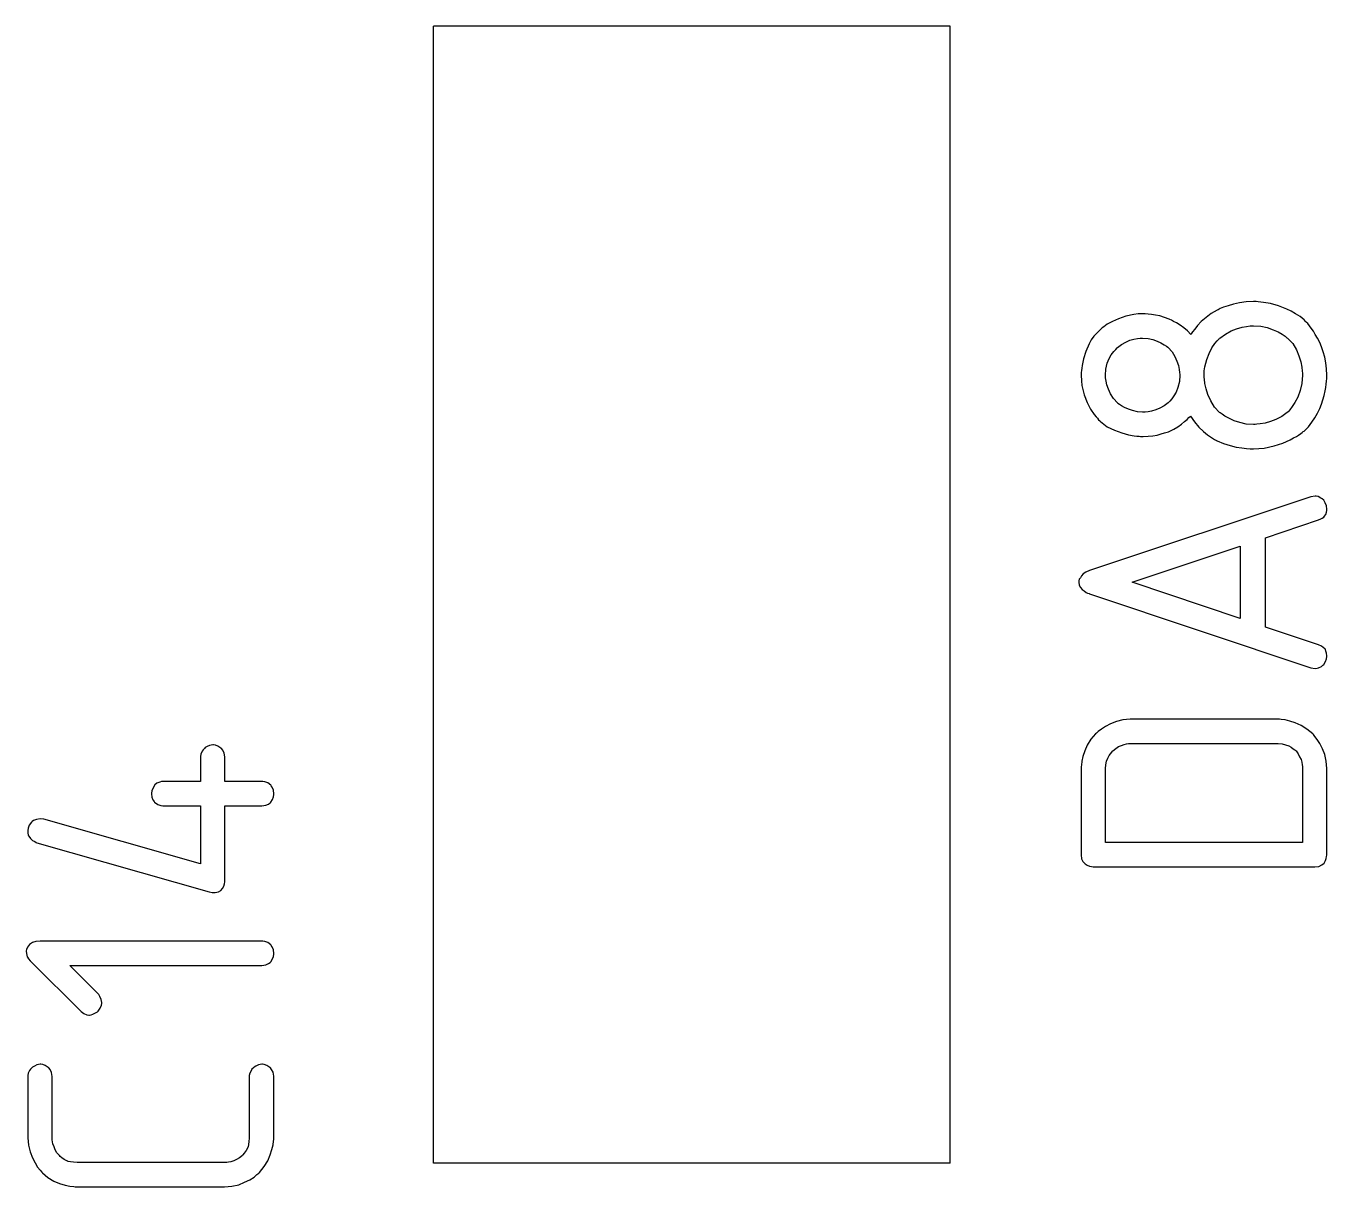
# Model space of a CAD drawing. Header units: inches. Extents: x 0 to 594, y -420 to 0.
# Drawn here: x 188.99 to 194.02, y -74.63 to -70.13 of the extents above; entities that cross this region are included whole.
import ezdxf

# ---------------------------------------------------------------- set-up
doc = ezdxf.new("R2010")
doc.units = ezdxf.units.IN
doc.header["$MEASUREMENT"] = 0

msp = doc.modelspace()

# ---------------------------------------------------------------- linework, layer by layer
at = {"color": 18, "true_color": 0x000000}
for p, q in [((190.5624, -74.5328), (190.5624, -70.1328)), ((192.5624, -70.1328), (190.5624, -70.1328)), ((192.5624, -74.5328), (192.5624, -70.1328)), ((193.5961, -71.232), (193.5721, -71.2447)), ((193.5989, -71.2306), (193.5961, -71.232)), ((193.6074, -71.2264), (193.5989, -71.2306)), ((193.6201, -71.2207), (193.6074, -71.2264)), ((193.6384, -71.2151), (193.6201, -71.2207)), ((193.6581, -71.2095), (193.6384, -71.2151)), ((193.6821, -71.2038), (193.6581, -71.2095)), ((193.7075, -71.1996), (193.6821, -71.2038)), ((193.7357, -71.1982), (193.7075, -71.1996)), ((193.7371, -71.1982), (193.7357, -71.1982)), ((193.7413, -71.1982), (193.7371, -71.1982)), ((193.747, -71.1982), (193.7413, -71.1982)), ((193.754, -71.1996), (193.747, -71.1982)), ((193.7639, -71.201), (193.754, -71.1996)), ((193.7751, -71.2024), (193.7639, -71.201)), ((193.8019, -71.2066), (193.7751, -71.2024)), ((193.8329, -71.2151), (193.8019, -71.2066)), ((193.8654, -71.2278), (193.8329, -71.2151)), ((193.8823, -71.2362), (193.8654, -71.2278)), ((193.8992, -71.2461), (193.8823, -71.2362)), ((193.1704, -71.287), (193.1563, -71.2969)), ((193.1901, -71.2757), (193.1704, -71.287)), ((193.2141, -71.2658), (193.1901, -71.2757)), ((193.2423, -71.256), (193.2141, -71.2658)), ((193.2733, -71.2489), (193.2423, -71.256)), ((193.2902, -71.2461), (193.2733, -71.2489)), ((193.3085, -71.2461), (193.2902, -71.2461)), ((193.3114, -71.2461), (193.3085, -71.2461)), ((193.317, -71.2461), (193.3114, -71.2461)), ((193.3283, -71.2475), (193.317, -71.2461)), ((193.341, -71.2489), (193.3283, -71.2475)), ((193.3565, -71.2517), (193.341, -71.2489)), ((193.3734, -71.2546), (193.3565, -71.2517)), ((193.3917, -71.2602), (193.3734, -71.2546)), ((193.41, -71.2672), (193.3917, -71.2602)), ((193.4129, -71.2687), (193.41, -71.2672)), ((193.4185, -71.2715), (193.4129, -71.2687)), ((193.4269, -71.2757), (193.4185, -71.2715)), ((193.4382, -71.2813), (193.4269, -71.2757)), ((193.4523, -71.2898), (193.4382, -71.2813)), ((193.5341, -71.2757), (193.52, -71.2912)), ((193.5524, -71.2602), (193.5341, -71.2757)), ((193.5721, -71.2447), (193.5524, -71.2602)), ((193.9161, -71.2574), (193.8992, -71.2461)), ((193.9316, -71.2701), (193.9161, -71.2574)), ((193.933, -71.2715), (193.9316, -71.2701)), ((193.9359, -71.2743), (193.933, -71.2715)), ((193.9401, -71.2785), (193.9359, -71.2743)), ((193.9457, -71.2842), (193.9401, -71.2785)), ((193.9528, -71.2926), (193.9457, -71.2842)), ((193.1182, -71.3335), (193.1084, -71.3476)), ((193.1309, -71.3194), (193.1182, -71.3335)), ((193.1436, -71.3067), (193.1309, -71.3194)), ((193.145, -71.3053), (193.1436, -71.3067)), ((193.1464, -71.3039), (193.145, -71.3053)), ((193.1506, -71.3011), (193.1464, -71.3039)), ((193.1563, -71.2969), (193.1506, -71.3011)), ((193.4664, -71.3011), (193.4523, -71.2898)), ((193.4805, -71.3124), (193.4664, -71.3011)), ((193.4932, -71.3265), (193.4805, -71.3124)), ((193.4946, -71.3236), (193.4932, -71.325)), ((193.4932, -71.325), (193.4932, -71.3265)), ((193.5003, -71.3166), (193.4946, -71.3236)), ((193.5087, -71.3053), (193.5003, -71.3166)), ((193.52, -71.2912), (193.5087, -71.3053)), ((193.606, -71.3406), (193.6271, -71.325)), ((193.6271, -71.325), (193.6497, -71.3124)), ((193.6497, -71.3124), (193.6708, -71.3039)), ((193.6708, -71.3039), (193.692, -71.2983)), ((193.692, -71.2983), (193.7089, -71.2954)), ((193.7089, -71.2954), (193.723, -71.2926)), ((193.723, -71.2926), (193.7286, -71.2926)), ((193.7286, -71.2926), (193.7329, -71.2926)), ((193.7329, -71.2926), (193.7343, -71.2926)), ((193.7343, -71.2926), (193.7357, -71.2926)), ((193.7357, -71.2926), (193.7639, -71.294)), ((193.7639, -71.294), (193.7892, -71.2997)), ((193.7892, -71.2997), (193.8118, -71.3081)), ((193.8118, -71.3081), (193.8315, -71.3166)), ((193.8315, -71.3166), (193.847, -71.325)), ((193.847, -71.325), (193.8583, -71.3335)), ((193.8583, -71.3335), (193.8654, -71.3391)), ((193.9598, -71.3025), (193.9528, -71.2926)), ((193.9683, -71.3138), (193.9598, -71.3025)), ((193.9753, -71.3265), (193.9683, -71.3138)), ((193.9838, -71.3406), (193.9753, -71.3265)), ((193.0999, -71.3631), (193.0872, -71.3927)), ((193.1084, -71.3476), (193.0999, -71.3631)), ((193.1958, -71.3927), (193.2028, -71.3843)), ((193.2028, -71.3843), (193.2084, -71.3786)), ((193.2084, -71.3786), (193.2099, -71.3772)), ((193.2099, -71.3772), (193.2254, -71.3645)), ((193.2254, -71.3645), (193.2423, -71.3561)), ((193.2423, -71.3561), (193.2578, -71.349)), ((193.2578, -71.349), (193.2733, -71.3448)), ((193.2733, -71.3448), (193.2874, -71.342)), ((193.2874, -71.342), (193.2973, -71.3406)), ((193.2973, -71.3406), (193.3043, -71.3406)), ((193.3043, -71.3406), (193.3071, -71.3406)), ((193.3071, -71.3406), (193.3283, -71.342)), ((193.3283, -71.342), (193.3466, -71.3462)), ((193.3466, -71.3462), (193.3635, -71.3518)), ((193.3635, -71.3518), (193.3776, -71.3589)), ((193.3776, -71.3589), (193.3903, -71.3659)), ((193.3903, -71.3659), (193.3988, -71.3716)), ((193.3988, -71.3716), (193.4044, -71.3758)), ((193.4044, -71.3758), (193.4058, -71.3772)), ((193.4058, -71.3772), (193.4213, -71.3941)), ((193.5651, -71.3998), (193.575, -71.3786)), ((193.575, -71.3786), (193.5862, -71.3617)), ((193.5862, -71.3617), (193.5961, -71.3504)), ((193.5961, -71.3504), (193.6032, -71.3434)), ((193.6032, -71.3434), (193.6046, -71.3406)), ((193.6046, -71.3406), (193.606, -71.3406)), ((193.8654, -71.3391), (193.8682, -71.3406)), ((193.8682, -71.3406), (193.8879, -71.3617)), ((193.8879, -71.3617), (193.902, -71.3857)), ((193.902, -71.3857), (193.9119, -71.4096)), ((193.9922, -71.3575), (193.9838, -71.3406)), ((193.9993, -71.3744), (193.9922, -71.3575)), ((194.0063, -71.3941), (193.9993, -71.3744)), ((193.0788, -71.4209), (193.0731, -71.4463)), ((193.0872, -71.3927), (193.0788, -71.4209)), ((193.1647, -71.4604), (193.1704, -71.4378)), ((193.1704, -71.4378), (193.1774, -71.4195)), ((193.1774, -71.4195), (193.1859, -71.4054)), ((193.1859, -71.4054), (193.1958, -71.3927)), ((193.4213, -71.3941), (193.4312, -71.411)), ((193.4312, -71.411), (193.4396, -71.4294)), ((193.4396, -71.4294), (193.4453, -71.4463)), ((193.5482, -71.4519), (193.5552, -71.4237)), ((193.5552, -71.4237), (193.5651, -71.3998)), ((193.9119, -71.4096), (193.9189, -71.4322)), ((193.9189, -71.4322), (193.9232, -71.4533)), ((194.012, -71.4139), (194.0063, -71.3941)), ((194.0162, -71.4364), (194.012, -71.4139)), ((194.019, -71.459), (194.0162, -71.4364)), ((193.0703, -71.466), (193.0689, -71.4731)), ((193.0689, -71.4731), (193.0689, -71.4843)), ((193.0689, -71.4731), (193.0689, -71.4731)), ((193.0689, -71.4843), (193.0703, -71.5055)), ((193.0717, -71.4561), (193.0703, -71.466)), ((193.0731, -71.4463), (193.0717, -71.4561)), ((193.1633, -71.4843), (193.1647, -71.4604)), ((193.1633, -71.4942), (193.1633, -71.4843)), ((193.1647, -71.4604), (193.1647, -71.4604)), ((193.4453, -71.4463), (193.4481, -71.4618)), ((193.4481, -71.4618), (193.4495, -71.4731)), ((193.4495, -71.4731), (193.4509, -71.4815)), ((193.4509, -71.4843), (193.4495, -71.5083)), ((193.4509, -71.4815), (193.4509, -71.4843)), ((193.5454, -71.4674), (193.5482, -71.4519)), ((193.5454, -71.4928), (193.5454, -71.4674)), ((193.5482, -71.4519), (193.5482, -71.4519)), ((193.9232, -71.4533), (193.9246, -71.4688)), ((193.926, -71.4843), (193.9232, -71.5154)), ((193.9246, -71.4688), (193.926, -71.4759)), ((193.926, -71.4759), (193.926, -71.4843)), ((194.0204, -71.4843), (194.019, -71.459)), ((194.0204, -71.497), (194.0204, -71.4843)), ((193.0703, -71.5055), (193.0717, -71.5238)), ((193.0717, -71.5238), (193.0802, -71.5605)), ((193.1662, -71.5069), (193.1633, -71.4942)), ((193.169, -71.521), (193.1662, -71.5069)), ((193.1746, -71.5379), (193.169, -71.521)), ((193.1831, -71.5562), (193.1746, -71.5379)), ((193.4439, -71.5309), (193.4368, -71.5492)), ((193.4495, -71.5083), (193.4439, -71.5309)), ((193.5468, -71.4998), (193.5454, -71.4928)), ((193.5482, -71.5154), (193.5468, -71.4998)), ((193.5524, -71.5365), (193.5482, -71.5154)), ((193.5595, -71.5591), (193.5524, -71.5365)), ((193.9232, -71.5154), (193.9161, -71.5435)), ((194.0134, -71.545), (194.0162, -71.5309)), ((194.0162, -71.5309), (194.0176, -71.5182)), ((194.0176, -71.5182), (194.019, -71.5069)), ((194.019, -71.5069), (194.0204, -71.497)), ((193.0802, -71.5605), (193.0929, -71.5901)), ((193.1943, -71.5746), (193.1831, -71.5562)), ((193.2099, -71.5915), (193.1943, -71.5746)), ((193.4129, -71.5844), (193.4072, -71.5901)), ((193.4199, -71.576), (193.4129, -71.5844)), ((193.4284, -71.5633), (193.4199, -71.576)), ((193.4368, -71.5492), (193.4284, -71.5633)), ((193.5707, -71.583), (193.5595, -71.5591)), ((193.5848, -71.607), (193.5707, -71.583)), ((193.9077, -71.5689), (193.8964, -71.5901)), ((193.9161, -71.5435), (193.9077, -71.5689)), ((193.9993, -71.5957), (194.0092, -71.5619)), ((194.0092, -71.5619), (194.0134, -71.545)), ((193.0929, -71.5901), (193.1055, -71.6154)), ((193.1055, -71.6154), (193.1196, -71.6366)), ((193.1196, -71.6366), (193.1267, -71.645)), ((193.2113, -71.5929), (193.2099, -71.5915)), ((193.2169, -71.5971), (193.2113, -71.5929)), ((193.2254, -71.6028), (193.2169, -71.5971)), ((193.2366, -71.6084), (193.2254, -71.6028)), ((193.2521, -71.6154), (193.2366, -71.6084)), ((193.2677, -71.6211), (193.2521, -71.6154)), ((193.2874, -71.6253), (193.2677, -71.6211)), ((193.3071, -71.6267), (193.2874, -71.6253)), ((193.3099, -71.6267), (193.3071, -71.6267)), ((193.317, -71.6267), (193.3099, -71.6267)), ((193.3283, -71.6253), (193.317, -71.6267)), ((193.341, -71.6225), (193.3283, -71.6253)), ((193.3579, -71.6183), (193.341, -71.6225)), ((193.3734, -71.6112), (193.3579, -71.6183)), ((193.3903, -71.6028), (193.3734, -71.6112)), ((193.4058, -71.5915), (193.3903, -71.6028)), ((193.4072, -71.5901), (193.4058, -71.5915)), ((193.6046, -71.6281), (193.5848, -71.607)), ((193.6074, -71.6295), (193.6046, -71.6281)), ((193.6144, -71.6352), (193.6074, -71.6295)), ((193.6257, -71.6422), (193.6144, -71.6352)), ((193.8668, -71.6281), (193.8456, -71.6436)), ((193.8696, -71.6253), (193.8668, -71.6281)), ((193.8766, -71.6183), (193.8696, -71.6253)), ((193.8851, -71.6056), (193.8766, -71.6183)), ((193.8964, -71.5901), (193.8851, -71.6056)), ((193.9739, -71.6493), (193.9838, -71.631)), ((193.9838, -71.631), (193.9922, -71.6126)), ((193.9922, -71.6126), (193.9993, -71.5957)), ((193.1267, -71.645), (193.1323, -71.6507)), ((193.1323, -71.6507), (193.1366, -71.6563)), ((193.1366, -71.6563), (193.1408, -71.6606)), ((193.1408, -71.6606), (193.1422, -71.662)), ((193.1422, -71.662), (193.1436, -71.6634)), ((193.1436, -71.6634), (193.1704, -71.6831)), ((193.1704, -71.6831), (193.1986, -71.6972)), ((193.4284, -71.693), (193.4439, -71.6831)), ((193.4439, -71.6831), (193.458, -71.6732)), ((193.458, -71.6732), (193.4692, -71.6634)), ((193.4692, -71.6634), (193.4791, -71.6549)), ((193.4791, -71.6549), (193.4862, -71.6479)), ((193.4862, -71.6479), (193.4904, -71.6436)), ((193.4904, -71.6436), (193.4918, -71.6422)), ((193.4918, -71.6422), (193.5073, -71.6648)), ((193.5073, -71.6648), (193.5242, -71.6845)), ((193.5242, -71.6845), (193.5425, -71.7014)), ((193.6412, -71.6507), (193.6257, -71.6422)), ((193.661, -71.6606), (193.6412, -71.6507)), ((193.6835, -71.6676), (193.661, -71.6606)), ((193.7075, -71.6732), (193.6835, -71.6676)), ((193.7357, -71.6747), (193.7075, -71.6732)), ((193.7371, -71.6747), (193.7357, -71.6747)), ((193.7385, -71.6747), (193.7371, -71.6747)), ((193.7427, -71.6747), (193.7385, -71.6747)), ((193.7484, -71.6732), (193.7427, -71.6747)), ((193.7625, -71.6718), (193.7484, -71.6732)), ((193.7808, -71.669), (193.7625, -71.6718)), ((193.8019, -71.6634), (193.7808, -71.669)), ((193.8231, -71.6549), (193.8019, -71.6634)), ((193.8456, -71.6436), (193.8231, -71.6549)), ((193.933, -71.6986), (193.9485, -71.6831)), ((193.9485, -71.6831), (193.9612, -71.6662)), ((193.9612, -71.6662), (193.9739, -71.6493)), ((193.1986, -71.6972), (193.2268, -71.7071)), ((193.2268, -71.7071), (193.2521, -71.7141)), ((193.2521, -71.7141), (193.2747, -71.7184)), ((193.2747, -71.7184), (193.2846, -71.7198)), ((193.2846, -71.7198), (193.293, -71.7198)), ((193.293, -71.7198), (193.2987, -71.7212)), ((193.2987, -71.7212), (193.3043, -71.7212)), ((193.3043, -71.7212), (193.3071, -71.7212)), ((193.3071, -71.7212), (193.3085, -71.7212)), ((193.3085, -71.7212), (193.3283, -71.7198)), ((193.3283, -71.7198), (193.3466, -71.7184)), ((193.3466, -71.7184), (193.3635, -71.7155)), ((193.3635, -71.7155), (193.379, -71.7113)), ((193.379, -71.7113), (193.3917, -71.7071)), ((193.3917, -71.7071), (193.4016, -71.7043)), ((193.4016, -71.7043), (193.4072, -71.7028)), ((193.4072, -71.7028), (193.41, -71.7014)), ((193.41, -71.7014), (193.4284, -71.693)), ((193.5425, -71.7014), (193.5581, -71.7141)), ((193.5581, -71.7141), (193.5736, -71.7254)), ((193.5736, -71.7254), (193.5848, -71.7324)), ((193.5848, -71.7324), (193.5933, -71.7367)), ((193.5933, -71.7367), (193.5947, -71.7381)), ((193.5947, -71.7381), (193.5961, -71.7381)), ((193.5961, -71.7381), (193.6201, -71.748)), ((193.8499, -71.7465), (193.8781, -71.7339)), ((193.8781, -71.7339), (193.8907, -71.7268)), ((193.8907, -71.7268), (193.902, -71.7212)), ((193.902, -71.7212), (193.9105, -71.7155)), ((193.9105, -71.7155), (193.9189, -71.7099)), ((193.9189, -71.7099), (193.9246, -71.7057)), ((193.9246, -71.7057), (193.9288, -71.7014)), ((193.9288, -71.7014), (193.9316, -71.7)), ((193.9316, -71.7), (193.933, -71.6986)), ((193.6201, -71.748), (193.6455, -71.7564)), ((193.6455, -71.7564), (193.6694, -71.7621)), ((193.6694, -71.7621), (193.6906, -71.7649)), ((193.6906, -71.7649), (193.7089, -71.7677)), ((193.7089, -71.7677), (193.723, -71.7691)), ((193.723, -71.7691), (193.7286, -71.7691)), ((193.7286, -71.7691), (193.7329, -71.7691)), ((193.7329, -71.7691), (193.7343, -71.7691)), ((193.7343, -71.7691), (193.7357, -71.7691)), ((193.7357, -71.7691), (193.7568, -71.7677)), ((193.7568, -71.7677), (193.778, -71.7663)), ((193.778, -71.7663), (193.816, -71.7578)), ((193.816, -71.7578), (193.8499, -71.7465)), ((193.9584, -71.9552), (193.1013, -72.2399)), ((193.9753, -71.9524), (193.9584, -71.9552)), ((193.9767, -71.9524), (193.9753, -71.9524)), ((193.9781, -71.9524), (193.9767, -71.9524)), ((193.9866, -71.9538), (193.9781, -71.9524)), ((193.9965, -71.9594), (193.9866, -71.9538)), ((194.0021, -71.9622), (193.9965, -71.9594)), ((194.0077, -71.9679), (194.0021, -71.9622)), ((194.0092, -71.9707), (194.0077, -71.9679)), ((194.0134, -71.9777), (194.0092, -71.9707)), ((194.019, -71.989), (194.0134, -71.9777)), ((194.0204, -72.0017), (194.019, -71.989)), ((193.988, -72.044), (193.9965, -72.0398)), ((193.9965, -72.0398), (194.0021, -72.037)), ((194.0021, -72.037), (194.0077, -72.0327)), ((194.0077, -72.0327), (194.0106, -72.0299)), ((194.0106, -72.0299), (194.0148, -72.0243)), ((194.0148, -72.0243), (194.0162, -72.0229)), ((194.0162, -72.0229), (194.019, -72.0144)), ((194.019, -72.0144), (194.0204, -72.0073)), ((194.0204, -72.0073), (194.0204, -72.0017)), ((193.7822, -72.1131), (193.988, -72.044)), ((193.7822, -72.4585), (193.7822, -72.1131)), ((193.2662, -72.2851), (193.6849, -72.1455)), ((193.6849, -72.1455), (193.6849, -72.426)), ((193.6849, -72.1455), (193.6849, -72.1455)), ((193.1013, -72.2399), (193.0872, -72.2456)), ((193.0618, -72.2738), (193.0604, -72.2794)), ((193.0604, -72.2794), (193.0604, -72.2851)), ((193.0604, -72.2794), (193.0604, -72.2794)), ((193.0604, -72.2851), (193.0618, -72.2963)), ((193.0661, -72.2681), (193.0618, -72.2738)), ((193.0703, -72.2597), (193.0661, -72.2681)), ((193.0773, -72.2526), (193.0703, -72.2597)), ((193.0872, -72.2456), (193.0773, -72.2526)), ((193.6849, -72.426), (193.2662, -72.2851)), ((193.0618, -72.2963), (193.0661, -72.3048)), ((193.0661, -72.3048), (193.0731, -72.3133)), ((193.0731, -72.3133), (193.0802, -72.3189)), ((193.0802, -72.3189), (193.0886, -72.3245)), ((193.0886, -72.3245), (193.0943, -72.3274)), ((193.0943, -72.3274), (193.0999, -72.3288)), ((193.0999, -72.3288), (193.1013, -72.3302)), ((193.1013, -72.3302), (193.9584, -72.6163)), ((193.988, -72.5275), (193.7822, -72.4585)), ((193.9908, -72.5289), (193.988, -72.5275)), ((193.9965, -72.5318), (193.9908, -72.5289)), ((194.0049, -72.536), (193.9965, -72.5318)), ((194.0134, -72.5444), (194.0049, -72.536)), ((194.0148, -72.5459), (194.0134, -72.5444)), ((194.0077, -72.6037), (194.0148, -72.5924)), ((194.0162, -72.5515), (194.0148, -72.5459)), ((194.0148, -72.5924), (194.019, -72.5811)), ((194.019, -72.56), (194.0162, -72.5515)), ((194.0204, -72.5698), (194.019, -72.56)), ((194.019, -72.5811), (194.0204, -72.5726)), ((194.0204, -72.5726), (194.0204, -72.5698)), ((193.9584, -72.6163), (193.9753, -72.6192)), ((193.9753, -72.6192), (193.9824, -72.6177)), ((193.9824, -72.6177), (193.988, -72.6163)), ((193.988, -72.6163), (193.9993, -72.6107)), ((193.9993, -72.6107), (194.0049, -72.6065)), ((194.0049, -72.6065), (194.0077, -72.6037)), ((193.1633, -72.8433), (193.1478, -72.8532)), ((193.1831, -72.8334), (193.1633, -72.8433)), ((193.2056, -72.8236), (193.1831, -72.8334)), ((193.231, -72.8179), (193.2056, -72.8236)), ((193.2592, -72.8151), (193.231, -72.8179)), ((193.8301, -72.8151), (193.2592, -72.8151)), ((193.8315, -72.8151), (193.8301, -72.8151)), ((193.8329, -72.8151), (193.8315, -72.8151)), ((193.8372, -72.8151), (193.8329, -72.8151)), ((193.8428, -72.8165), (193.8372, -72.8151)), ((193.8583, -72.8179), (193.8428, -72.8165)), ((193.8766, -72.8221), (193.8583, -72.8179)), ((193.8978, -72.8292), (193.8766, -72.8221)), ((193.9203, -72.8391), (193.8978, -72.8292)), ((193.9429, -72.8532), (193.9203, -72.8391)), ((193.1069, -72.8926), (193.0929, -72.9152)), ((193.1253, -72.8715), (193.1069, -72.8926)), ((193.1281, -72.8687), (193.1253, -72.8715)), ((193.1351, -72.863), (193.1281, -72.8687)), ((193.1478, -72.8532), (193.1351, -72.863)), ((193.9655, -72.8715), (193.9429, -72.8532)), ((193.9683, -72.8743), (193.9655, -72.8715)), ((193.9739, -72.8814), (193.9683, -72.8743)), ((193.9824, -72.894), (193.9739, -72.8814)), ((193.9922, -72.9095), (193.9824, -72.894)), ((189.6683, -72.9392), (189.6627, -72.9504)), ((189.6711, -72.9335), (189.6683, -72.9392)), ((189.6768, -72.9279), (189.6711, -72.9335)), ((189.6796, -72.9251), (189.6768, -72.9279)), ((189.6867, -72.9208), (189.6796, -72.9251)), ((189.6965, -72.9166), (189.6867, -72.9208)), ((189.7092, -72.9138), (189.6965, -72.9166)), ((189.712, -72.9138), (189.7092, -72.9138)), ((189.7191, -72.9152), (189.712, -72.9138)), ((189.7289, -72.9194), (189.7191, -72.9152)), ((189.7402, -72.9265), (189.7289, -72.9194)), ((189.743, -72.9279), (189.7402, -72.9265)), ((189.7473, -72.9349), (189.743, -72.9279)), ((189.7529, -72.9462), (189.7473, -72.9349)), ((189.7543, -72.9533), (189.7529, -72.9462)), ((193.083, -72.9377), (193.0759, -72.9589)), ((193.0929, -72.9152), (193.083, -72.9377)), ((193.1831, -72.949), (193.1873, -72.942)), ((193.1873, -72.942), (193.1901, -72.9391)), ((193.1901, -72.9391), (193.1915, -72.9377)), ((193.1915, -72.9377), (193.2028, -72.9279)), ((193.2028, -72.9279), (193.2141, -72.9208)), ((193.2141, -72.9208), (193.2254, -72.9166)), ((193.2254, -72.9166), (193.2352, -72.9124)), ((193.2352, -72.9124), (193.2451, -72.911)), ((193.2451, -72.911), (193.2521, -72.9095)), ((193.2521, -72.9095), (193.2578, -72.9095)), ((193.2578, -72.9095), (193.2592, -72.9095)), ((193.2592, -72.9095), (193.8315, -72.9095)), ((193.8315, -72.9095), (193.847, -72.911)), ((193.847, -72.911), (193.8597, -72.9138)), ((193.8597, -72.9138), (193.8724, -72.918)), ((193.8724, -72.918), (193.8823, -72.9236)), ((193.8823, -72.9236), (193.8893, -72.9293)), ((193.8893, -72.9293), (193.8964, -72.9335)), ((193.8964, -72.9335), (193.8992, -72.9363)), ((193.8992, -72.9363), (193.9006, -72.9377)), ((193.9006, -72.9377), (193.9091, -72.949)), ((194.0035, -72.9293), (193.9922, -72.9095)), ((194.012, -72.9518), (194.0035, -72.9293)), ((189.6627, -72.9504), (189.6613, -72.9589)), ((189.6613, -72.9589), (189.6613, -73.0562)), ((189.7557, -72.9617), (189.7543, -72.9533)), ((189.7557, -73.0562), (189.7557, -72.9617)), ((193.0703, -72.9927), (193.0689, -72.9984)), ((193.0689, -72.9984), (193.0689, -73.3395)), ((193.0689, -72.9984), (193.0689, -72.9984)), ((193.0717, -72.9772), (193.0703, -72.9927)), ((193.0759, -72.9589), (193.0717, -72.9772)), ((193.1633, -73.0054), (193.1647, -72.9913)), ((193.1647, -72.9913), (193.1676, -72.9772)), ((193.1647, -72.9913), (193.1647, -72.9913)), ((193.1676, -72.9772), (193.1718, -72.9659)), ((193.1718, -72.9659), (193.1774, -72.9561)), ((193.1774, -72.9561), (193.1831, -72.949)), ((193.9091, -72.949), (193.9147, -72.9603)), ((193.9147, -72.9603), (193.9203, -72.9716)), ((193.9203, -72.9716), (193.9232, -72.9814)), ((193.9232, -72.9814), (193.9246, -72.9913)), ((193.9246, -72.9913), (193.926, -72.9984)), ((193.926, -72.9984), (193.926, -73.2916)), ((194.0176, -72.9772), (194.012, -72.9518)), ((194.0204, -73.0054), (194.0176, -72.9772)), ((193.1633, -73.2916), (193.1633, -73.0054)), ((194.0204, -73.3409), (194.0204, -73.0054)), ((189.4724, -73.0928), (189.471, -73.1013)), ((189.4766, -73.083), (189.4724, -73.0928)), ((189.4837, -73.0717), (189.4766, -73.083)), ((189.4851, -73.0689), (189.4837, -73.0703)), ((189.4837, -73.0703), (189.4837, -73.0717)), ((189.4921, -73.0632), (189.4851, -73.0689)), ((189.5034, -73.059), (189.4921, -73.0632)), ((189.5104, -73.0562), (189.5034, -73.059)), ((189.5189, -73.0562), (189.5104, -73.0562)), ((189.6613, -73.0562), (189.5189, -73.0562)), ((189.8981, -73.0562), (189.7557, -73.0562)), ((189.8995, -73.0562), (189.8981, -73.0562)), ((189.9023, -73.0562), (189.8995, -73.0562)), ((189.9108, -73.0576), (189.9023, -73.0562)), ((189.9221, -73.0618), (189.9108, -73.0576)), ((189.9333, -73.0703), (189.9221, -73.0618)), ((189.9348, -73.0731), (189.9333, -73.0703)), ((189.939, -73.0787), (189.9348, -73.0731)), ((189.9432, -73.09), (189.939, -73.0787)), ((189.9446, -73.1041), (189.9432, -73.09)), ((189.471, -73.1013), (189.471, -73.1041)), ((189.471, -73.1041), (189.4724, -73.1168)), ((189.4724, -73.1168), (189.4766, -73.1267)), ((189.4766, -73.1267), (189.4822, -73.1337)), ((189.4822, -73.1337), (189.4837, -73.1365)), ((189.4837, -73.1365), (189.4963, -73.145)), ((189.4963, -73.145), (189.5076, -73.1492)), ((189.5076, -73.1492), (189.5161, -73.1506)), ((189.8981, -73.1506), (189.9136, -73.1478)), ((189.9136, -73.1478), (189.9249, -73.1436)), ((189.9249, -73.1436), (189.9305, -73.1393)), ((189.9305, -73.1393), (189.9333, -73.1365)), ((189.9333, -73.1365), (189.9404, -73.1252)), ((189.9404, -73.1252), (189.9432, -73.1154)), ((189.9432, -73.1154), (189.9446, -73.1069)), ((189.9446, -73.1069), (189.9446, -73.1041)), ((189.041, -73.2), (189.0269, -73.2028)), ((189.0551, -73.2014), (189.041, -73.2)), ((189.5161, -73.1506), (189.5175, -73.1506)), ((189.5175, -73.1506), (189.5189, -73.1506)), ((189.5189, -73.1506), (189.6613, -73.1506)), ((189.6613, -73.1506), (189.6613, -73.3748)), ((189.7557, -73.4438), (189.7557, -73.1506)), ((189.7557, -73.1506), (189.8981, -73.1506)), ((188.9945, -73.2366), (188.9931, -73.2451)), ((188.9931, -73.2451), (188.9931, -73.2563)), ((188.9931, -73.2451), (188.9931, -73.2451)), ((188.9987, -73.2253), (188.9945, -73.2366)), ((189.0072, -73.2141), (188.9987, -73.2253)), ((189.01, -73.2112), (189.0072, -73.2141)), ((189.0156, -73.207), (189.01, -73.2112)), ((189.0269, -73.2028), (189.0156, -73.207)), ((189.6613, -73.3748), (189.0551, -73.2014)), ((188.9931, -73.2563), (188.9945, -73.262)), ((188.9945, -73.262), (188.9959, -73.2662)), ((188.9959, -73.2662), (188.9973, -73.2676)), ((188.9973, -73.2676), (189.0029, -73.2761)), ((189.0029, -73.2761), (189.0114, -73.2845)), ((189.0114, -73.2845), (189.0199, -73.2888)), ((189.0199, -73.2888), (189.0255, -73.2916)), ((189.0255, -73.2916), (189.0283, -73.293)), ((189.0283, -73.293), (189.6951, -73.4833)), ((193.926, -73.2916), (193.1633, -73.2916)), ((193.0689, -73.3395), (193.0703, -73.355)), ((194.0176, -73.3536), (194.019, -73.3466)), ((194.019, -73.3466), (194.0204, -73.3409)), ((193.0703, -73.355), (193.0759, -73.3663)), ((193.0759, -73.3663), (193.0844, -73.3747)), ((193.0844, -73.3747), (193.0929, -73.3804)), ((193.0929, -73.3804), (193.1013, -73.3832)), ((193.1013, -73.3832), (193.1098, -73.3846)), ((193.1098, -73.3846), (193.1154, -73.386)), ((193.1154, -73.386), (193.1168, -73.386)), ((193.1168, -73.386), (193.9739, -73.386)), ((193.9739, -73.386), (193.9894, -73.3846)), ((193.9894, -73.3846), (194.0007, -73.379)), ((194.0007, -73.379), (194.0092, -73.3719)), ((194.0092, -73.3719), (194.0148, -73.3621)), ((194.0148, -73.3621), (194.0176, -73.3536)), ((189.7543, -73.4523), (189.7557, -73.4438)), ((189.6951, -73.4833), (189.7064, -73.4861)), ((189.7064, -73.4861), (189.7177, -73.4861)), ((189.7177, -73.4861), (189.7304, -73.4833)), ((189.7304, -73.4833), (189.7402, -73.4777)), ((189.7402, -73.4777), (189.7459, -73.4706)), ((189.7459, -73.4706), (189.7515, -73.4608)), ((189.7515, -73.4608), (189.7543, -73.4523)), ((188.9917, -73.6976), (188.9874, -73.706)), ((189.0001, -73.6863), (188.9917, -73.6976)), ((189.0029, -73.6849), (189.0001, -73.6863)), ((189.0114, -73.6792), (189.0029, -73.6849)), ((189.0241, -73.675), (189.0114, -73.6792)), ((189.041, -73.6736), (189.0241, -73.675)), ((189.8981, -73.6736), (189.041, -73.6736)), ((189.8995, -73.6736), (189.8981, -73.6736)), ((189.9023, -73.6736), (189.8995, -73.6736)), ((189.9108, -73.675), (189.9023, -73.6736)), ((189.9221, -73.6792), (189.9108, -73.675)), ((189.9333, -73.6877), (189.9221, -73.6792)), ((189.9348, -73.6905), (189.9333, -73.6877)), ((189.939, -73.6962), (189.9348, -73.6905)), ((189.9432, -73.7074), (189.939, -73.6962)), ((188.9874, -73.706), (188.986, -73.7117)), ((188.986, -73.7117), (188.986, -73.7131)), ((188.986, -73.7117), (188.986, -73.7117)), ((188.986, -73.7131), (188.9874, -73.7215)), ((188.9874, -73.7215), (188.9889, -73.7286)), ((188.9889, -73.7286), (188.9903, -73.7342)), ((188.9903, -73.7342), (188.9917, -73.7356)), ((188.9917, -73.7356), (188.9959, -73.7427)), ((188.9959, -73.7427), (189.0015, -73.7497)), ((189.0015, -73.7497), (189.0058, -73.754)), ((189.0058, -73.754), (189.0072, -73.7554)), ((189.9305, -73.7568), (189.9333, -73.754)), ((189.9333, -73.754), (189.9404, -73.7427)), ((189.9404, -73.7427), (189.9432, -73.7328)), ((189.9446, -73.7215), (189.9432, -73.7074)), ((189.9432, -73.7328), (189.9446, -73.7244)), ((189.9446, -73.7244), (189.9446, -73.7215)), ((189.0072, -73.7554), (189.1989, -73.9457)), ((189.2652, -73.878), (189.1552, -73.7681)), ((189.1552, -73.7681), (189.8981, -73.7681)), ((189.8981, -73.7681), (189.9136, -73.7652)), ((189.9136, -73.7652), (189.9249, -73.761)), ((189.9249, -73.761), (189.9305, -73.7568)), ((189.268, -73.8808), (189.2652, -73.878)), ((189.2722, -73.8879), (189.268, -73.8808)), ((189.2764, -73.8992), (189.2722, -73.8879)), ((189.2792, -73.9119), (189.2764, -73.8992)), ((189.1989, -73.9457), (189.2102, -73.9541)), ((189.2102, -73.9541), (189.2215, -73.9584)), ((189.244, -73.957), (189.2553, -73.9513)), ((189.2553, -73.9513), (189.2623, -73.9471)), ((189.2623, -73.9471), (189.2637, -73.9443)), ((189.2637, -73.9443), (189.2652, -73.9443)), ((189.2652, -73.9443), (189.2736, -73.933)), ((189.2736, -73.933), (189.2778, -73.9217)), ((189.2778, -73.9217), (189.2792, -73.9147)), ((189.2792, -73.9147), (189.2792, -73.9119)), ((189.2215, -73.9584), (189.2285, -73.9598)), ((189.2285, -73.9598), (189.2299, -73.9598)), ((189.2299, -73.9598), (189.2313, -73.9598)), ((189.2313, -73.9598), (189.2384, -73.9584)), ((189.2384, -73.9584), (189.244, -73.957)), ((189.0283, -74.1529), (189.0185, -74.1571)), ((189.041, -74.1501), (189.0283, -74.1529)), ((189.0438, -74.1501), (189.041, -74.1501)), ((189.0509, -74.1515), (189.0438, -74.1501)), ((189.0607, -74.1557), (189.0509, -74.1515)), ((189.072, -74.1628), (189.0607, -74.1557)), ((189.8854, -74.1529), (189.8756, -74.1571)), ((189.8981, -74.1501), (189.8854, -74.1529)), ((189.9009, -74.1501), (189.8981, -74.1501)), ((189.908, -74.1515), (189.9009, -74.1501)), ((189.9178, -74.1557), (189.908, -74.1515)), ((189.9291, -74.1628), (189.9178, -74.1557)), ((188.9945, -74.1853), (188.9931, -74.1938)), ((188.9931, -74.1938), (188.9931, -74.4348)), ((188.9931, -74.1938), (188.9931, -74.1938)), ((189.0001, -74.1741), (188.9945, -74.1853)), ((189.0029, -74.1698), (189.0001, -74.1741)), ((189.0086, -74.1642), (189.0029, -74.1698)), ((189.0114, -74.1614), (189.0086, -74.1642)), ((189.0185, -74.1571), (189.0114, -74.1614)), ((189.0748, -74.1642), (189.072, -74.1628)), ((189.0791, -74.1712), (189.0748, -74.1642)), ((189.0847, -74.1825), (189.0791, -74.1712)), ((189.0861, -74.1896), (189.0847, -74.1825)), ((189.0875, -74.198), (189.0861, -74.1896)), ((189.0875, -74.4433), (189.0875, -74.198)), ((189.8516, -74.1853), (189.8502, -74.1938)), ((189.8502, -74.1938), (189.8502, -74.4363)), ((189.8572, -74.1755), (189.8516, -74.1853)), ((189.86, -74.1698), (189.8572, -74.1755)), ((189.8657, -74.1642), (189.86, -74.1698)), ((189.8685, -74.1614), (189.8657, -74.1642)), ((189.8756, -74.1571), (189.8685, -74.1614)), ((189.9319, -74.1642), (189.9291, -74.1628)), ((189.9362, -74.1712), (189.9319, -74.1642)), ((189.9418, -74.1811), (189.9362, -74.1712)), ((189.9432, -74.1882), (189.9418, -74.1811)), ((189.9446, -74.1966), (189.9432, -74.1882)), ((189.9446, -74.4419), (189.9446, -74.1966)), ((188.9931, -74.4348), (188.9959, -74.463)), ((189.0889, -74.4504), (189.0875, -74.4433)), ((189.0903, -74.4588), (189.0889, -74.4504)), ((189.8488, -74.4489), (189.8474, -74.4602)), ((189.8502, -74.4363), (189.8488, -74.4489)), ((189.9418, -74.4616), (189.9432, -74.4475)), ((189.9432, -74.4475), (189.9446, -74.4419)), ((188.9959, -74.463), (189.0015, -74.4898)), ((189.0015, -74.4898), (189.0114, -74.5124)), ((189.0946, -74.4701), (189.0903, -74.4588)), ((189.0988, -74.4814), (189.0946, -74.4701)), ((189.1059, -74.4926), (189.0988, -74.4814)), ((189.1157, -74.5039), (189.1059, -74.4926)), ((189.1185, -74.5067), (189.1157, -74.5039)), ((189.1242, -74.5124), (189.1185, -74.5067)), ((189.8234, -74.5039), (189.8121, -74.5124)), ((189.8248, -74.5011), (189.8234, -74.5039)), ((189.8304, -74.4941), (189.8248, -74.5011)), ((189.8375, -74.4842), (189.8304, -74.4941)), ((189.8445, -74.4729), (189.8375, -74.4842)), ((189.8459, -74.4701), (189.8445, -74.4715)), ((189.8445, -74.4715), (189.8445, -74.4729)), ((189.8474, -74.4602), (189.8459, -74.4701)), ((189.9221, -74.5237), (189.9305, -74.5011)), ((189.9305, -74.5011), (189.9376, -74.48)), ((189.9376, -74.48), (189.9418, -74.4616)), ((189.0114, -74.5124), (189.0213, -74.5321)), ((189.0213, -74.5321), (189.0311, -74.549)), ((189.0311, -74.549), (189.041, -74.5603)), ((189.134, -74.5194), (189.1242, -74.5124)), ((189.1467, -74.5251), (189.134, -74.5194)), ((189.1481, -74.5251), (189.1467, -74.5251)), ((189.1496, -74.5265), (189.1481, -74.5251)), ((189.158, -74.5279), (189.1496, -74.5265)), ((189.1693, -74.5293), (189.158, -74.5279)), ((189.1834, -74.5307), (189.1693, -74.5293)), ((189.7557, -74.5307), (189.1834, -74.5307)), ((189.7571, -74.5307), (189.7557, -74.5307)), ((189.7628, -74.5307), (189.7571, -74.5307)), ((189.7698, -74.5293), (189.7628, -74.5307)), ((189.7783, -74.5279), (189.7698, -74.5293)), ((189.7896, -74.5237), (189.7783, -74.5279)), ((189.8008, -74.5194), (189.7896, -74.5237)), ((189.8121, -74.5124), (189.8008, -74.5194)), ((189.8896, -74.5688), (189.908, -74.5462)), ((189.908, -74.5462), (189.9221, -74.5237)), ((192.5624, -74.5328), (190.5624, -74.5328)), ((189.041, -74.5603), (189.0466, -74.5674)), ((189.0466, -74.5674), (189.0495, -74.5702)), ((189.0495, -74.5702), (189.0706, -74.5885)), ((189.0706, -74.5885), (189.0932, -74.6026)), ((189.0932, -74.6026), (189.1157, -74.6111)), ((189.8093, -74.6167), (189.8319, -74.6068)), ((189.8319, -74.6068), (189.8516, -74.597)), ((189.8516, -74.597), (189.8685, -74.5871)), ((189.8685, -74.5871), (189.8798, -74.5772)), ((189.8798, -74.5772), (189.8868, -74.5716)), ((189.8868, -74.5716), (189.8896, -74.5688)), ((189.1157, -74.6111), (189.1369, -74.6181)), ((189.1369, -74.6181), (189.1552, -74.6223)), ((189.1552, -74.6223), (189.1707, -74.6237)), ((189.1707, -74.6237), (189.1763, -74.6252)), ((189.1763, -74.6252), (189.1792, -74.6252)), ((189.1792, -74.6252), (189.182, -74.6252)), ((189.182, -74.6252), (189.1834, -74.6252)), ((189.1834, -74.6252), (189.7543, -74.6252)), ((189.7543, -74.6252), (189.7825, -74.6223)), ((189.7825, -74.6223), (189.8093, -74.6167))]:
    msp.add_line(p, q, dxfattribs=at)

doc.saveas('drawing.dxf')
